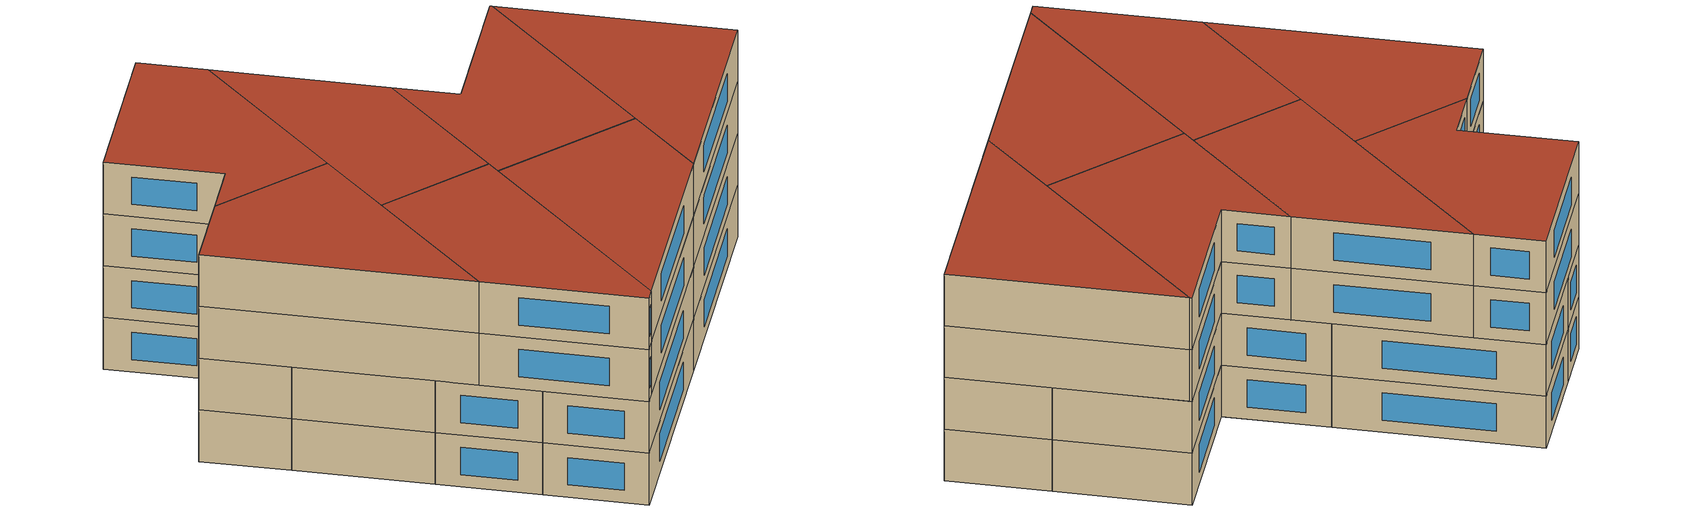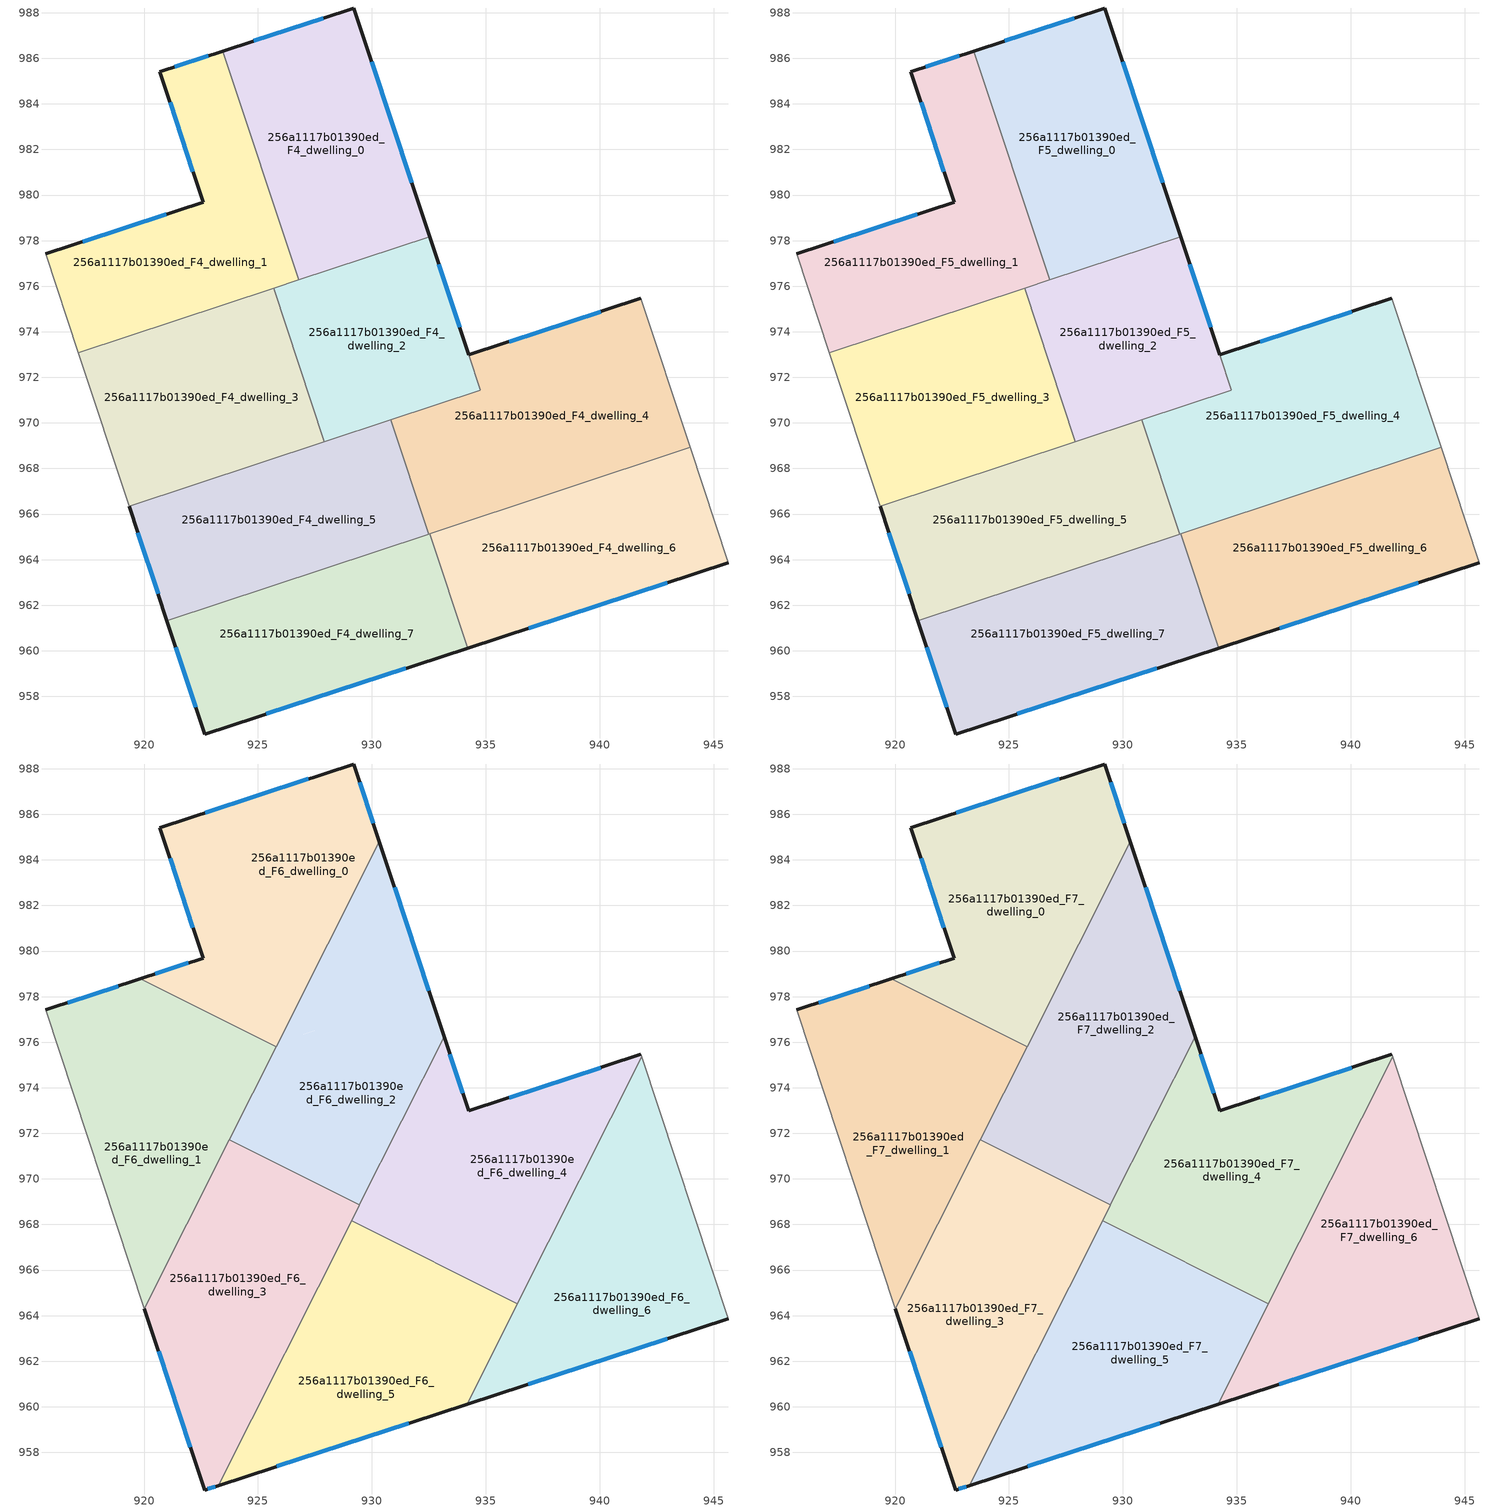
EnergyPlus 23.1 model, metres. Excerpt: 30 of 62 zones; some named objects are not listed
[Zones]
256a1117b01390ed_F4_dwelling_0
 floor to 256a1117b01390ed_F3_dwelling_0 (EU_floor_Construction): 929.2,988.21 932.53,978.17 926.78,976.27 923.46,986.32 z12
 wall outside (EU_wall_Construction): 932.53,978.17 929.2,988.21 923.46,986.32 z12:15
 wall to 256a1117b01390ed_F4_dwelling_1 (EU_wall_Construction): 923.46,986.32 926.78,976.27 z12:15
 wall to 256a1117b01390ed_F4_dwelling_2 (EU_wall_Construction): 926.78,976.27 932.53,978.17 z12:15
 window (EU_Window_Construction): 927.85,987.76 924.81,986.76 / 931.75,980.53 929.98,985.85 z12.7:14.3
256a1117b01390ed_F4_dwelling_1
 floor to 256a1117b01390ed_F3_dwelling_1 (EU_floor_Construction): 923.46,986.32 926.78,976.27 917.11,973.08 915.67,977.42 922.59,979.69 920.7,985.41 z12
 wall outside (EU_wall_Construction): 923.46,986.32 920.7,985.41 922.59,979.69 915.67,977.42 z12:15
 wall adiabatic (EU_wall_Construction): 915.67,977.42 917.11,973.08 z12:15
 wall to 256a1117b01390ed_F4_dwelling_3 (EU_wall_Construction): 917.11,973.08 925.68,975.91 z12:15
 wall to 256a1117b01390ed_F4_dwelling_2 (EU_wall_Construction): 925.68,975.91 926.78,976.27 z12:15
 window (EU_Window_Construction): 920.97,979.16 917.3,977.95 / 921.14,984.07 922.15,981.03 / 922.81,986.1 921.35,985.62 z12.7:14.3
256a1117b01390ed_F4_dwelling_2
 floor to 256a1117b01390ed_F3_dwelling_2 (EU_floor_Construction): 932.53,978.17 934.75,971.44 927.91,969.18 925.68,975.91 z12
 wall outside (EU_wall_Construction): 934.25,972.98 932.53,978.17 z12:15
 wall to 256a1117b01390ed_F4_dwelling_3 (EU_wall_Construction): 925.68,975.91 927.91,969.18 z12:15
 wall to 256a1117b01390ed_F4_dwelling_4 (EU_wall_Construction): 930.83,970.15 934.75,971.44 / 934.76,971.45 934.25,972.98 z12:15
 wall to 256a1117b01390ed_F4_dwelling_5 (EU_wall_Construction): 927.91,969.18 930.83,970.15 z12:15
 window (EU_Window_Construction): 933.84,974.2 932.93,976.95 z12.7:14.3
256a1117b01390ed_F4_dwelling_3
 floor to 256a1117b01390ed_F3_dwelling_3 (EU_floor_Construction): 925.68,975.91 927.91,969.18 919.34,966.35 917.11,973.08 z12
 wall adiabatic (EU_wall_Construction): 917.11,973.08 919.34,966.35 z12:15
 wall to 256a1117b01390ed_F4_dwelling_5 (EU_wall_Construction): 919.34,966.35 927.91,969.18 z12:15
256a1117b01390ed_F4_dwelling_4
 floor to 256a1117b01390ed_F3_dwelling_4 (EU_floor_Construction): 941.81,975.47 943.97,968.92 932.49,965.12 930.83,970.15 934.76,971.45 934.25,972.98 z12
 wall outside (EU_wall_Construction): 941.81,975.47 934.25,972.98 z12:15
 wall to 256a1117b01390ed_F4_dwelling_5 (EU_wall_Construction): 930.83,970.15 932.49,965.12 z12:15
 wall adiabatic (EU_wall_Construction): 943.97,968.92 941.81,975.47 z12:15
 wall to 256a1117b01390ed_F4_dwelling_6 (EU_wall_Construction): 932.54,965.14 943.97,968.92 z12:15
 wall to 256a1117b01390ed_F4_dwelling_7 (EU_wall_Construction): 932.49,965.12 932.54,965.14 z12:15
 window (EU_Window_Construction): 940.03,974.89 936.02,973.57 z12.7:14.3
256a1117b01390ed_F4_dwelling_5
 floor to 256a1117b01390ed_F3_dwelling_5 (EU_floor_Construction): 930.83,970.15 932.49,965.12 921.01,961.33 919.34,966.35 z12
 wall outside (EU_wall_Construction): 919.34,966.35 921.01,961.33 z12:15
 wall to 256a1117b01390ed_F4_dwelling_7 (EU_wall_Construction): 921.01,961.33 932.49,965.12 z12:15
 window (EU_Window_Construction): 919.73,965.17 920.62,962.51 z12.7:14.3
256a1117b01390ed_F4_dwelling_6
 floor to 256a1117b01390ed_F3_dwelling_6 (EU_floor_Construction): 943.97,968.92 945.65,963.86 934.2,960.12 932.54,965.14 z12
 wall outside (EU_wall_Construction): 934.2,960.12 945.65,963.86 z12:15
 wall to 256a1117b01390ed_F4_dwelling_7 (EU_wall_Construction): 932.54,965.14 934.2,960.12 z12:15
 wall adiabatic (EU_wall_Construction): 945.65,963.86 943.97,968.92 z12:15
 window (EU_Window_Construction): 936.89,961 942.96,962.98 z12.7:14.3
256a1117b01390ed_F4_dwelling_7
 floor to 256a1117b01390ed_F3_dwelling_7 (EU_floor_Construction): 932.54,965.14 934.2,960.12 922.66,956.35 921.01,961.33 z12
 wall outside (EU_wall_Construction): 921.01,961.33 922.66,956.35 934.2,960.12 z12:15
 window (EU_Window_Construction): 925.37,957.23 931.49,959.23 / 921.39,960.16 922.27,957.52 z12.7:14.3
256a1117b01390ed_F5_dwelling_0
 floor to 256a1117b01390ed_F4_dwelling_0 (EU_floor_Construction): 929.2,988.21 932.53,978.17 926.78,976.27 923.46,986.32 z15
 wall outside (EU_wall_Construction): 932.53,978.17 929.2,988.21 923.46,986.32 z15:18
 wall to 256a1117b01390ed_F5_dwelling_1 (EU_wall_Construction): 923.46,986.32 926.78,976.27 z15:18
 wall to 256a1117b01390ed_F5_dwelling_2 (EU_wall_Construction): 926.78,976.27 932.53,978.17 z15:18
 window (EU_Window_Construction): 927.85,987.76 924.81,986.76 / 931.75,980.53 929.98,985.85 z15.7:17.3
256a1117b01390ed_F5_dwelling_1
 floor to 256a1117b01390ed_F4_dwelling_1 (EU_floor_Construction): 923.46,986.32 926.78,976.27 917.11,973.08 915.67,977.42 922.59,979.69 920.7,985.41 z15
 wall outside (EU_wall_Construction): 923.46,986.32 920.7,985.41 922.59,979.69 915.67,977.42 z15:18
 wall adiabatic (EU_wall_Construction): 915.67,977.42 917.11,973.08 z15:18
 wall to 256a1117b01390ed_F5_dwelling_3 (EU_wall_Construction): 917.11,973.08 925.68,975.91 z15:18
 wall to 256a1117b01390ed_F5_dwelling_2 (EU_wall_Construction): 925.68,975.91 926.78,976.27 z15:18
 window (EU_Window_Construction): 920.97,979.16 917.3,977.95 / 921.14,984.07 922.15,981.03 / 922.81,986.1 921.35,985.62 z15.7:17.3
256a1117b01390ed_F5_dwelling_2
 floor to 256a1117b01390ed_F4_dwelling_2 (EU_floor_Construction): 932.53,978.17 934.75,971.44 927.91,969.18 925.68,975.91 z15
 wall outside (EU_wall_Construction): 934.25,972.98 932.53,978.17 z15:18
 wall to 256a1117b01390ed_F5_dwelling_3 (EU_wall_Construction): 925.68,975.91 927.91,969.18 z15:18
 wall to 256a1117b01390ed_F5_dwelling_4 (EU_wall_Construction): 930.83,970.15 934.75,971.44 / 934.76,971.45 934.25,972.98 z15:18
 wall to 256a1117b01390ed_F5_dwelling_5 (EU_wall_Construction): 927.91,969.18 930.83,970.15 z15:18
 window (EU_Window_Construction): 933.84,974.2 932.93,976.95 z15.7:17.3
256a1117b01390ed_F5_dwelling_3
 floor to 256a1117b01390ed_F4_dwelling_3 (EU_floor_Construction): 925.68,975.91 927.91,969.18 919.34,966.35 917.11,973.08 z15
 wall adiabatic (EU_wall_Construction): 917.11,973.08 919.34,966.35 z15:18
 wall to 256a1117b01390ed_F5_dwelling_5 (EU_wall_Construction): 919.34,966.35 927.91,969.18 z15:18
256a1117b01390ed_F5_dwelling_4
 floor to 256a1117b01390ed_F4_dwelling_4 (EU_floor_Construction): 941.81,975.47 943.97,968.92 932.49,965.12 930.83,970.15 934.76,971.45 934.25,972.98 z15
 wall outside (EU_wall_Construction): 941.81,975.47 934.25,972.98 z15:18
 wall to 256a1117b01390ed_F5_dwelling_5 (EU_wall_Construction): 930.83,970.15 932.49,965.12 z15:18
 wall adiabatic (EU_wall_Construction): 943.97,968.92 941.81,975.47 z15:18
 wall to 256a1117b01390ed_F5_dwelling_6 (EU_wall_Construction): 932.54,965.14 943.97,968.92 z15:18
 wall to 256a1117b01390ed_F5_dwelling_7 (EU_wall_Construction): 932.49,965.12 932.54,965.14 z15:18
 window (EU_Window_Construction): 940.03,974.89 936.02,973.57 z15.7:17.3
256a1117b01390ed_F5_dwelling_5
 floor to 256a1117b01390ed_F4_dwelling_5 (EU_floor_Construction): 930.83,970.15 932.49,965.12 921.01,961.33 919.34,966.35 z15
 wall outside (EU_wall_Construction): 919.34,966.35 921.01,961.33 z15:18
 wall to 256a1117b01390ed_F5_dwelling_7 (EU_wall_Construction): 921.01,961.33 932.49,965.12 z15:18
 window (EU_Window_Construction): 919.73,965.17 920.62,962.51 z15.7:17.3
256a1117b01390ed_F5_dwelling_6
 floor to 256a1117b01390ed_F4_dwelling_6 (EU_floor_Construction): 943.97,968.92 945.65,963.86 934.2,960.12 932.54,965.14 z15
 wall outside (EU_wall_Construction): 934.2,960.12 945.65,963.86 z15:18
 wall to 256a1117b01390ed_F5_dwelling_7 (EU_wall_Construction): 932.54,965.14 934.2,960.12 z15:18
 wall adiabatic (EU_wall_Construction): 945.65,963.86 943.97,968.92 z15:18
 window (EU_Window_Construction): 936.89,961 942.96,962.98 z15.7:17.3
 ceiling adiabatic (EU_roof_Construction): 934.19,960.14 937.54,966.79 932.54,965.14 z18
256a1117b01390ed_F5_dwelling_7
 floor to 256a1117b01390ed_F4_dwelling_7 (EU_floor_Construction): 932.54,965.14 934.2,960.12 922.66,956.35 921.01,961.33 z15
 wall outside (EU_wall_Construction): 921.01,961.33 922.66,956.35 934.2,960.12 z15:18
 window (EU_Window_Construction): 925.37,957.23 931.49,959.23 / 921.39,960.16 922.27,957.52 z15.7:17.3
256a1117b01390ed_F6_dwelling_0
 floor to 256a1117b01390ed_F5_dwelling_0 (EU_floor_Construction): 929.2,988.21 930.33,984.8 926.49,977.16 923.46,986.32 z18
 floor to 256a1117b01390ed_F5_dwelling_1 (EU_floor_Construction): 923.46,986.32 926.49,977.16 925.89,975.98 925.61,975.88 919.84,978.79 922.59,979.69 920.7,985.41 z18
 floor to 256a1117b01390ed_F5_dwelling_2 (EU_floor_Construction): 925.89,975.98 925.79,975.79 925.71,975.83 925.68,975.91 z18
 wall outside (EU_wall_Construction): 930.33,984.8 929.2,988.21 920.7,985.41 922.59,979.69 919.84,978.79 z18:21
 wall to 256a1117b01390ed_F6_dwelling_1 (EU_wall_Construction): 919.84,978.79 925.79,975.79 z18:21
 wall to 256a1117b01390ed_F6_dwelling_2 (EU_wall_Construction): 925.8,975.79 930.33,984.8 z18:21
 window (EU_Window_Construction): 921.94,979.48 920.49,979 / 921.14,984.07 922.15,981.03 / 927.2,987.55 922.69,986.07 / 930.06,985.6 929.47,987.41 z18.7:20.3
256a1117b01390ed_F6_dwelling_1
 floor to 256a1117b01390ed_F5_dwelling_1 (EU_floor_Construction): 925.61,975.88 917.11,973.08 915.67,977.42 919.84,978.79 z18
 floor to 256a1117b01390ed_F5_dwelling_3 (EU_floor_Construction): 925.71,975.83 925.75,975.7 921.38,967.02 919.34,966.35 917.11,973.08 925.61,975.88 z18
 floor to 256a1117b01390ed_F5_dwelling_5 (EU_floor_Construction): 921.38,967.02 920.02,964.31 919.34,966.35 z18
 wall outside (EU_wall_Construction): 919.84,978.79 915.67,977.42 z18:21
 wall adiabatic (EU_wall_Construction): 915.67,977.42 920.02,964.31 z18:21
 wall to 256a1117b01390ed_F6_dwelling_3 (EU_wall_Construction): 920.02,964.31 923.75,971.72 z18:21
 wall to 256a1117b01390ed_F6_dwelling_2 (EU_wall_Construction): 923.75,971.72 925.8,975.79 z18:21
 window (EU_Window_Construction): 918.86,978.46 916.65,977.74 z18.7:20.3
256a1117b01390ed_F6_dwelling_2
 floor to 256a1117b01390ed_F5_dwelling_2 (EU_floor_Construction): 932.53,978.17 933.17,976.24 929.95,969.86 928.45,969.36 927.73,969.72 925.75,975.7 925.89,975.98 z18
 floor to 256a1117b01390ed_F5_dwelling_0 (EU_floor_Construction): 930.33,984.8 932.53,978.17 926.78,976.27 926.49,977.16 z18
 floor to 256a1117b01390ed_F5_dwelling_1 (EU_floor_Construction): 926.49,977.16 926.78,976.27 925.89,975.98 z18
 floor to 256a1117b01390ed_F5_dwelling_3 (EU_floor_Construction): 925.75,975.7 927.73,969.72 923.75,971.72 z18
 floor to 256a1117b01390ed_F5_dwelling_5 (EU_floor_Construction): 929.95,969.86 929.45,968.86 928.45,969.36 z18
 wall outside (EU_wall_Construction): 933.17,976.24 930.33,984.8 z18:21
 wall to 256a1117b01390ed_F6_dwelling_3 (EU_wall_Construction): 923.75,971.72 929.45,968.86 z18:21
 wall to 256a1117b01390ed_F6_dwelling_4 (EU_wall_Construction): 929.45,968.86 933.17,976.24 z18:21
 window (EU_Window_Construction): 932.5,978.25 931,982.79 z18.7:20.3
256a1117b01390ed_F6_dwelling_3
 floor to 256a1117b01390ed_F5_dwelling_3 (EU_floor_Construction): 927.73,969.72 927.91,969.18 921.38,967.02 923.75,971.72 z18
 floor to 256a1117b01390ed_F5_dwelling_2 (EU_floor_Construction): 928.45,969.36 927.91,969.18 927.73,969.72 z18
 floor to 256a1117b01390ed_F5_dwelling_5 (EU_floor_Construction): 929.45,968.86 926.59,963.17 921.01,961.33 920.02,964.31 921.38,967.02 928.45,969.36 z18
 floor to 256a1117b01390ed_F5_dwelling_7 (EU_floor_Construction): 926.59,963.17 923.26,956.54 922.66,956.35 921.01,961.33 z18
 wall outside (EU_wall_Construction): 920.02,964.31 922.66,956.35 923.26,956.54 z18:21
 wall to 256a1117b01390ed_F6_dwelling_5 (EU_wall_Construction): 923.26,956.54 929.11,968.17 z18:21
 wall to 256a1117b01390ed_F6_dwelling_4 (EU_wall_Construction): 929.11,968.17 929.45,968.85 z18:21
 window (EU_Window_Construction): 922.8,956.39 923.12,956.5 / 920.64,962.44 922.04,958.22 z18.7:20.3
256a1117b01390ed_F6_dwelling_4
 floor to 256a1117b01390ed_F5_dwelling_4 (EU_floor_Construction): 941.81,975.47 941.85,975.36 937.54,966.79 934.1,965.66 931.96,966.74 930.83,970.15 934.76,971.45 934.25,972.98 z18
 floor to 256a1117b01390ed_F5_dwelling_2 (EU_floor_Construction): 933.17,976.24 934.75,971.44 929.95,969.86 z18
 floor adiabatic (EU_floor_Construction): 937.54,966.79 936.39,964.51 934.1,965.66 z18
 floor to 256a1117b01390ed_F5_dwelling_5 (EU_floor_Construction): 930.83,970.15 931.96,966.74 929.11,968.17 929.95,969.86 z18
 wall outside (EU_wall_Construction): 941.81,975.47 934.25,972.98 933.17,976.24 z18:21
 wall to 256a1117b01390ed_F6_dwelling_5 (EU_wall_Construction): 929.11,968.17 936.39,964.51 z18:21
 wall adiabatic (EU_wall_Construction): 941.85,975.36 941.81,975.47 z18:21
 wall to 256a1117b01390ed_F6_dwelling_6 (EU_wall_Construction): 936.39,964.51 941.85,975.36 z18:21
 window (EU_Window_Construction): 933.99,973.75 933.42,975.48 / 940.03,974.89 936.02,973.57 z18.7:20.3
256a1117b01390ed_F6_dwelling_5
 floor to 256a1117b01390ed_F5_dwelling_5 (EU_floor_Construction): 931.96,966.74 932.49,965.12 926.59,963.17 929.11,968.17 z18
 floor to 256a1117b01390ed_F5_dwelling_7 (EU_floor_Construction): 932.54,965.14 934.19,960.14 934.17,960.11 923.26,956.54 926.59,963.17 z18
 floor to 256a1117b01390ed_F5_dwelling_4 (EU_floor_Construction): 934.1,965.66 932.49,965.12 931.96,966.74 z18
 floor adiabatic (EU_floor_Construction): 936.39,964.51 934.19,960.14 932.54,965.14 934.1,965.66 z18
 wall outside (EU_wall_Construction): 923.26,956.54 934.17,960.11 z18:21
 wall to 256a1117b01390ed_F6_dwelling_6 (EU_wall_Construction): 934.17,960.11 936.39,964.51 z18:21
 window (EU_Window_Construction): 925.82,957.38 931.61,959.27 z18.7:20.3
256a1117b01390ed_F6_dwelling_6
 floor to 256a1117b01390ed_F5_dwelling_6 (EU_floor_Construction): 943.97,968.92 945.65,963.86 934.2,960.12 934.19,960.14 937.54,966.79 z18
 floor to 256a1117b01390ed_F5_dwelling_4 (EU_floor_Construction): 941.85,975.36 943.97,968.92 937.54,966.79 z18
 wall outside (EU_wall_Construction): 934.17,960.11 945.65,963.86 z18:21
 wall adiabatic (EU_wall_Construction): 945.65,963.86 941.85,975.36 z18:21
 window (EU_Window_Construction): 936.87,960.99 942.95,962.98 z18.7:20.3
256a1117b01390ed_F7_dwelling_0
 floor to 256a1117b01390ed_F6_dwelling_0 (EU_floor_Construction): 929.2,988.21 930.33,984.8 925.79,975.79 919.84,978.79 922.59,979.69 920.7,985.41 z21
 wall outside (EU_wall_Construction): 930.33,984.8 929.2,988.21 920.7,985.41 922.59,979.69 919.84,978.79 z21:24
 wall to 256a1117b01390ed_F7_dwelling_1 (EU_wall_Construction): 919.84,978.79 925.79,975.79 z21:24
 wall to 256a1117b01390ed_F7_dwelling_2 (EU_wall_Construction): 925.8,975.79 930.33,984.8 z21:24
 window (EU_Window_Construction): 921.94,979.48 920.49,979 / 921.14,984.07 922.15,981.03 / 927.2,987.55 922.69,986.07 / 930.06,985.6 929.47,987.41 z21.7:23.3
 roof outside (EU_roof_Construction): 925.79,975.79 930.33,984.8 929.2,988.21 920.7,985.41 922.59,979.69 919.84,978.79 z24
256a1117b01390ed_F7_dwelling_1
 floor to 256a1117b01390ed_F6_dwelling_1 (EU_floor_Construction): 925.79,975.79 920.02,964.31 915.67,977.42 919.84,978.79 z21
 wall outside (EU_wall_Construction): 919.84,978.79 915.67,977.42 z21:24
 wall adiabatic (EU_wall_Construction): 915.67,977.42 920.02,964.31 z21:24
 wall to 256a1117b01390ed_F7_dwelling_3 (EU_wall_Construction): 920.02,964.31 923.75,971.72 z21:24
 wall to 256a1117b01390ed_F7_dwelling_2 (EU_wall_Construction): 923.75,971.72 925.8,975.79 z21:24
 window (EU_Window_Construction): 918.86,978.46 916.65,977.74 z21.7:23.3
 roof outside (EU_roof_Construction): 920.02,964.31 925.79,975.79 919.84,978.79 915.67,977.42 z24
256a1117b01390ed_F7_dwelling_2
 floor to 256a1117b01390ed_F6_dwelling_2 (EU_floor_Construction): 930.33,984.8 933.17,976.24 929.45,968.86 923.75,971.72 z21
 wall outside (EU_wall_Construction): 933.17,976.24 930.33,984.8 z21:24
 wall to 256a1117b01390ed_F7_dwelling_3 (EU_wall_Construction): 923.75,971.72 929.45,968.86 z21:24
 wall to 256a1117b01390ed_F7_dwelling_4 (EU_wall_Construction): 929.45,968.86 933.17,976.24 z21:24
 window (EU_Window_Construction): 932.5,978.25 931,982.79 z21.7:23.3
 roof outside (EU_roof_Construction): 929.45,968.86 933.17,976.24 930.33,984.8 923.75,971.72 z24
256a1117b01390ed_F7_dwelling_3
 floor to 256a1117b01390ed_F6_dwelling_3 (EU_floor_Construction): 929.45,968.86 923.26,956.54 922.66,956.35 920.02,964.31 923.75,971.72 z21
 wall outside (EU_wall_Construction): 920.02,964.31 922.66,956.35 923.26,956.54 z21:24
 wall to 256a1117b01390ed_F7_dwelling_5 (EU_wall_Construction): 923.26,956.54 929.11,968.17 z21:24
 wall to 256a1117b01390ed_F7_dwelling_4 (EU_wall_Construction): 929.11,968.17 929.45,968.85 z21:24
 window (EU_Window_Construction): 922.8,956.39 923.12,956.5 / 920.64,962.44 922.04,958.22 z21.7:23.3
 roof outside (EU_roof_Construction): 923.26,956.54 929.45,968.86 923.75,971.72 920.02,964.31 922.66,956.35 z24
256a1117b01390ed_F7_dwelling_4
 floor to 256a1117b01390ed_F6_dwelling_4 (EU_floor_Construction): 941.81,975.47 941.85,975.36 936.39,964.51 929.11,968.17 933.17,976.24 934.25,972.98 z21
 wall outside (EU_wall_Construction): 941.81,975.47 934.25,972.98 933.17,976.24 z21:24
 wall to 256a1117b01390ed_F7_dwelling_5 (EU_wall_Construction): 929.11,968.17 936.39,964.51 z21:24
 wall adiabatic (EU_wall_Construction): 941.85,975.36 941.81,975.47 z21:24
 wall to 256a1117b01390ed_F7_dwelling_6 (EU_wall_Construction): 936.39,964.51 941.85,975.36 z21:24
 window (EU_Window_Construction): 933.99,973.75 933.42,975.48 / 940.03,974.89 936.02,973.57 z21.7:23.3
 roof outside (EU_roof_Construction): 936.39,964.51 941.85,975.36 941.81,975.47 934.25,972.98 933.17,976.24 929.11,968.17 z24
256a1117b01390ed_F7_dwelling_5
 floor to 256a1117b01390ed_F6_dwelling_5 (EU_floor_Construction): 936.39,964.51 934.17,960.11 923.26,956.54 929.11,968.17 z21
 wall outside (EU_wall_Construction): 923.26,956.54 934.17,960.11 z21:24
 wall to 256a1117b01390ed_F7_dwelling_6 (EU_wall_Construction): 934.17,960.11 936.39,964.51 z21:24
 window (EU_Window_Construction): 925.82,957.38 931.61,959.27 z21.7:23.3
 roof outside (EU_roof_Construction): 934.17,960.11 936.39,964.51 929.11,968.17 923.26,956.54 z24
256a1117b01390ed_F7_dwelling_6
 floor to 256a1117b01390ed_F6_dwelling_6 (EU_floor_Construction): 941.85,975.36 945.65,963.86 934.17,960.11 z21
 wall outside (EU_wall_Construction): 934.17,960.11 945.65,963.86 z21:24
 wall adiabatic (EU_wall_Construction): 945.65,963.86 941.85,975.36 z21:24
 window (EU_Window_Construction): 936.87,960.99 942.95,962.98 z21.7:23.3
 roof outside (EU_roof_Construction): 945.65,963.86 941.85,975.36 934.17,960.11 z24
[Building]
EU S2 Campaign: North Axis=0; Terrain=City; Solar Distribution=FullExterior
[Site:Location]
Budapest.Ferenc.Liszt.Intl.AP: Latitude=47.437; Longitude=19.256; Time Zone=1; Elevation=185
[SizingPeriod:WeatherFileDays]
AnnualSizingPeriod: Begin Month=1; Begin Day of Month=1; End Month=12; End Day of Month=31; Day of Week for Start Day=Monday; Use Weather File Daylight Saving Period=No; Use Weather File Rain and Snow Indicators=No
[MATERIAL]
EU_InternalMass_Material: Roughness=MediumRough; Thickness=0.1; Conductivity=1; Density=1800; Specific Heat=900; Thermal Absorptance=0.9; Solar Absorptance=0.7; Visible Absorptance=0.7
[MATERIAL:NOMASS] Roughness=MediumRough; Thermal Absorptance=0.9; Solar Absorptance=0.7; Visible Absorptance=0.7
Name | Thermal Resistance
EU_wall_NoMass | 0.832559
EU_roof_NoMass | 1.39638
EU_floor_NoMass | 0.872794
[WINDOWMATERIAL:SIMPLEGLAZINGSYSTEM]
EU_Window_SimpleGlazing: UFactor=2.79869; Solar Heat Gain Coefficient=0.75; Visible Transmittance=0.75
[CONSTRUCTION]
EU_wall_Construction: EU_wall_NoMass
EU_roof_Construction: EU_roof_NoMass
EU_floor_Construction: EU_floor_NoMass
EU_Window_Construction: EU_Window_SimpleGlazing
EU_InternalMass_Construction: EU_InternalMass_Material
[ZONE] Type=1; Multiplier=1; Ceiling Height=autocalculate; Floor Area=autocalculate; Part of Total Floor Area=Yes
Name | Volume
256a1117b01390ed_F4_dwelling_0; 256a1117b01390ed_F5_dwelling_0 | 191.932
256a1117b01390ed_F6_dwelling_0; 256a1117b01390ed_F7_dwelling_0 | 219.364
256a1117b01390ed_F4_dwelling_1; 256a1117b01390ed_F5_dwelling_1 | 191.934
256a1117b01390ed_F6_dwelling_1; 256a1117b01390ed_F7_dwelling_1 | 219.345
256a1117b01390ed_F4_dwelling_2; 256a1117b01390ed_F5_dwelling_2 | 153.3
256a1117b01390ed_F6_dwelling_2; 256a1117b01390ed_F7_dwelling_2 | 219.346
256a1117b01390ed_F4_dwelling_3; 256a1117b01390ed_F5_dwelling_3 | 191.936
256a1117b01390ed_F6_dwelling_3; 256a1117b01390ed_F7_dwelling_3; 256a1117b01390ed_F6_dwelling_4; 256a1117b01390ed_F7_dwelling_4 | 219.344
256a1117b01390ed_F4_dwelling_4; 256a1117b01390ed_F5_dwelling_4 | 230.538
256a1117b01390ed_F4_dwelling_5; 256a1117b01390ed_F5_dwelling_5 | 191.93
256a1117b01390ed_F6_dwelling_5; 256a1117b01390ed_F7_dwelling_5 | 219.354
256a1117b01390ed_F4_dwelling_6; 256a1117b01390ed_F5_dwelling_6 | 191.943
256a1117b01390ed_F6_dwelling_6; 256a1117b01390ed_F7_dwelling_6 | 219.359
256a1117b01390ed_F4_dwelling_7; 256a1117b01390ed_F5_dwelling_7 | 191.945
[INTERNALMASS] Construction=EU_InternalMass_Construction
Name | Zone or ZoneList | Surface Area
256a1117b01390ed_F4_dwelling_0_EU_InternalMass | 256a1117b01390ed_F4_dwelling_0 | 63.9765
256a1117b01390ed_F4_dwelling_1_EU_InternalMass | 256a1117b01390ed_F4_dwelling_1 | 63.9787
256a1117b01390ed_F4_dwelling_2_EU_InternalMass | 256a1117b01390ed_F4_dwelling_2 | 51.1179
256a1117b01390ed_F4_dwelling_3_EU_InternalMass | 256a1117b01390ed_F4_dwelling_3 | 63.9781
256a1117b01390ed_F4_dwelling_4_EU_InternalMass | 256a1117b01390ed_F4_dwelling_4 | 76.8425
256a1117b01390ed_F4_dwelling_5_EU_InternalMass | 256a1117b01390ed_F4_dwelling_5 | 63.9768
256a1117b01390ed_F4_dwelling_6_EU_InternalMass | 256a1117b01390ed_F4_dwelling_6 | 63.983
256a1117b01390ed_F4_dwelling_7_EU_InternalMass | 256a1117b01390ed_F4_dwelling_7 | 63.9811
256a1117b01390ed_F5_dwelling_0_EU_InternalMass | 256a1117b01390ed_F5_dwelling_0 | 63.9765
256a1117b01390ed_F5_dwelling_1_EU_InternalMass | 256a1117b01390ed_F5_dwelling_1 | 63.9787
256a1117b01390ed_F5_dwelling_2_EU_InternalMass | 256a1117b01390ed_F5_dwelling_2 | 51.1179
256a1117b01390ed_F5_dwelling_3_EU_InternalMass | 256a1117b01390ed_F5_dwelling_3 | 63.9781
256a1117b01390ed_F5_dwelling_4_EU_InternalMass | 256a1117b01390ed_F5_dwelling_4 | 76.8425
256a1117b01390ed_F5_dwelling_5_EU_InternalMass | 256a1117b01390ed_F5_dwelling_5 | 63.9768
256a1117b01390ed_F5_dwelling_6_EU_InternalMass | 256a1117b01390ed_F5_dwelling_6 | 63.983
256a1117b01390ed_F5_dwelling_7_EU_InternalMass | 256a1117b01390ed_F5_dwelling_7 | 63.9811
256a1117b01390ed_F6_dwelling_0_EU_InternalMass | 256a1117b01390ed_F6_dwelling_0 | 73.1221
256a1117b01390ed_F6_dwelling_1_EU_InternalMass | 256a1117b01390ed_F6_dwelling_1 | 73.1146
256a1117b01390ed_F6_dwelling_2_EU_InternalMass | 256a1117b01390ed_F6_dwelling_2 | 73.1164
256a1117b01390ed_F6_dwelling_3_EU_InternalMass | 256a1117b01390ed_F6_dwelling_3 | 73.1132
256a1117b01390ed_F6_dwelling_4_EU_InternalMass | 256a1117b01390ed_F6_dwelling_4 | 73.1132
256a1117b01390ed_F6_dwelling_5_EU_InternalMass | 256a1117b01390ed_F6_dwelling_5 | 73.1181
256a1117b01390ed_F6_dwelling_6_EU_InternalMass | 256a1117b01390ed_F6_dwelling_6 | 73.1196
256a1117b01390ed_F7_dwelling_0_EU_InternalMass | 256a1117b01390ed_F7_dwelling_0 | 73.1221
256a1117b01390ed_F7_dwelling_1_EU_InternalMass | 256a1117b01390ed_F7_dwelling_1 | 73.1146
256a1117b01390ed_F7_dwelling_2_EU_InternalMass | 256a1117b01390ed_F7_dwelling_2 | 73.1164
256a1117b01390ed_F7_dwelling_3_EU_InternalMass | 256a1117b01390ed_F7_dwelling_3 | 73.1132
256a1117b01390ed_F7_dwelling_4_EU_InternalMass | 256a1117b01390ed_F7_dwelling_4 | 73.1132
256a1117b01390ed_F7_dwelling_5_EU_InternalMass | 256a1117b01390ed_F7_dwelling_5 | 73.1181
256a1117b01390ed_F7_dwelling_6_EU_InternalMass | 256a1117b01390ed_F7_dwelling_6 | 73.1196
[OTHEREQUIPMENT] Fuel Type=Electricity; Design Level Calculation Method=Watts/Area; Power per Zone Floor Area=1; Fraction Latent=0; Fraction Radiant=0; Fraction Lost=0; Carbon Dioxide Generation Rate=0; EndUse Subcategory=EU_Step8_InternalGains
Name | Zone or ZoneList or Space or SpaceList | Schedule
EU_Step8_InternalGain_256a1117b01390ed_F4_dwelling_0_f000 | 256a1117b01390ed_F4_dwelling_0 | EU_Step8_GainSchedule_256a1117b01390ed_F4_dwelling_0_f000
EU_Step8_InternalGain_256a1117b01390ed_F4_dwelling_1_f000 | 256a1117b01390ed_F4_dwelling_1 | EU_Step8_GainSchedule_256a1117b01390ed_F4_dwelling_1_f000
EU_Step8_InternalGain_256a1117b01390ed_F4_dwelling_2_f000 | 256a1117b01390ed_F4_dwelling_2 | EU_Step8_GainSchedule_256a1117b01390ed_F4_dwelling_2_f000
EU_Step8_InternalGain_256a1117b01390ed_F4_dwelling_3_f000 | 256a1117b01390ed_F4_dwelling_3 | EU_Step8_GainSchedule_256a1117b01390ed_F4_dwelling_3_f000
EU_Step8_InternalGain_256a1117b01390ed_F4_dwelling_4_f000 | 256a1117b01390ed_F4_dwelling_4 | EU_Step8_GainSchedule_256a1117b01390ed_F4_dwelling_4_f000
EU_Step8_InternalGain_256a1117b01390ed_F4_dwelling_5_f000 | 256a1117b01390ed_F4_dwelling_5 | EU_Step8_GainSchedule_256a1117b01390ed_F4_dwelling_5_f000
EU_Step8_InternalGain_256a1117b01390ed_F4_dwelling_6_f000 | 256a1117b01390ed_F4_dwelling_6 | EU_Step8_GainSchedule_256a1117b01390ed_F4_dwelling_6_f000
EU_Step8_InternalGain_256a1117b01390ed_F4_dwelling_7_f000 | 256a1117b01390ed_F4_dwelling_7 | EU_Step8_GainSchedule_256a1117b01390ed_F4_dwelling_7_f000
EU_Step8_InternalGain_256a1117b01390ed_F5_dwelling_0_f000 | 256a1117b01390ed_F5_dwelling_0 | EU_Step8_GainSchedule_256a1117b01390ed_F5_dwelling_0_f000
EU_Step8_InternalGain_256a1117b01390ed_F5_dwelling_1_f000 | 256a1117b01390ed_F5_dwelling_1 | EU_Step8_GainSchedule_256a1117b01390ed_F5_dwelling_1_f000
EU_Step8_InternalGain_256a1117b01390ed_F5_dwelling_2_f000 | 256a1117b01390ed_F5_dwelling_2 | EU_Step8_GainSchedule_256a1117b01390ed_F5_dwelling_2_f000
EU_Step8_InternalGain_256a1117b01390ed_F5_dwelling_3_f000 | 256a1117b01390ed_F5_dwelling_3 | EU_Step8_GainSchedule_256a1117b01390ed_F5_dwelling_3_f000
EU_Step8_InternalGain_256a1117b01390ed_F5_dwelling_4_f000 | 256a1117b01390ed_F5_dwelling_4 | EU_Step8_GainSchedule_256a1117b01390ed_F5_dwelling_4_f000
EU_Step8_InternalGain_256a1117b01390ed_F5_dwelling_5_f000 | 256a1117b01390ed_F5_dwelling_5 | EU_Step8_GainSchedule_256a1117b01390ed_F5_dwelling_5_f000
EU_Step8_InternalGain_256a1117b01390ed_F5_dwelling_6_f000 | 256a1117b01390ed_F5_dwelling_6 | EU_Step8_GainSchedule_256a1117b01390ed_F5_dwelling_6_f000
EU_Step8_InternalGain_256a1117b01390ed_F5_dwelling_7_f000 | 256a1117b01390ed_F5_dwelling_7 | EU_Step8_GainSchedule_256a1117b01390ed_F5_dwelling_7_f000
EU_Step8_InternalGain_256a1117b01390ed_F6_dwelling_0_f000 | 256a1117b01390ed_F6_dwelling_0 | EU_Step8_GainSchedule_256a1117b01390ed_F6_dwelling_0_f000
EU_Step8_InternalGain_256a1117b01390ed_F6_dwelling_1_f000 | 256a1117b01390ed_F6_dwelling_1 | EU_Step8_GainSchedule_256a1117b01390ed_F6_dwelling_1_f000
EU_Step8_InternalGain_256a1117b01390ed_F6_dwelling_2_f000 | 256a1117b01390ed_F6_dwelling_2 | EU_Step8_GainSchedule_256a1117b01390ed_F6_dwelling_2_f000
EU_Step8_InternalGain_256a1117b01390ed_F6_dwelling_3_f000 | 256a1117b01390ed_F6_dwelling_3 | EU_Step8_GainSchedule_256a1117b01390ed_F6_dwelling_3_f000
EU_Step8_InternalGain_256a1117b01390ed_F6_dwelling_4_f000 | 256a1117b01390ed_F6_dwelling_4 | EU_Step8_GainSchedule_256a1117b01390ed_F6_dwelling_4_f000
EU_Step8_InternalGain_256a1117b01390ed_F6_dwelling_5_f000 | 256a1117b01390ed_F6_dwelling_5 | EU_Step8_GainSchedule_256a1117b01390ed_F6_dwelling_5_f000
EU_Step8_InternalGain_256a1117b01390ed_F6_dwelling_6_f000 | 256a1117b01390ed_F6_dwelling_6 | EU_Step8_GainSchedule_256a1117b01390ed_F6_dwelling_6_f000
EU_Step8_InternalGain_256a1117b01390ed_F7_dwelling_0_f000 | 256a1117b01390ed_F7_dwelling_0 | EU_Step8_GainSchedule_256a1117b01390ed_F7_dwelling_0_f000
EU_Step8_InternalGain_256a1117b01390ed_F7_dwelling_1_f000 | 256a1117b01390ed_F7_dwelling_1 | EU_Step8_GainSchedule_256a1117b01390ed_F7_dwelling_1_f000
EU_Step8_InternalGain_256a1117b01390ed_F7_dwelling_2_f000 | 256a1117b01390ed_F7_dwelling_2 | EU_Step8_GainSchedule_256a1117b01390ed_F7_dwelling_2_f000
EU_Step8_InternalGain_256a1117b01390ed_F7_dwelling_3_f000 | 256a1117b01390ed_F7_dwelling_3 | EU_Step8_GainSchedule_256a1117b01390ed_F7_dwelling_3_f000
EU_Step8_InternalGain_256a1117b01390ed_F7_dwelling_4_f000 | 256a1117b01390ed_F7_dwelling_4 | EU_Step8_GainSchedule_256a1117b01390ed_F7_dwelling_4_f000
EU_Step8_InternalGain_256a1117b01390ed_F7_dwelling_5_f000 | 256a1117b01390ed_F7_dwelling_5 | EU_Step8_GainSchedule_256a1117b01390ed_F7_dwelling_5_f000
EU_Step8_InternalGain_256a1117b01390ed_F7_dwelling_6_f000 | 256a1117b01390ed_F7_dwelling_6 | EU_Step8_GainSchedule_256a1117b01390ed_F7_dwelling_6_f000
[ZONEVENTILATION:DESIGNFLOWRATE] Schedule=EU_AlwaysOn; Design Flow Rate Calculation Method=AirChanges/Hour; Air Changes per Hour=0.475469; Ventilation Type=Natural; Fan Pressure Rise=0; Fan Total Efficiency=1; Constant Term Coefficient=1; Temperature Term Coefficient=0; Velocity Term Coefficient=0; Velocity Squared Term Coefficient=0; Minimum Indoor Temperature=-100; Maximum Indoor Temperature=100; Delta Temperature=-100; Minimum Outdoor Temperature=-100; Maximum Outdoor Temperature=100; Maximum Wind Speed=40
Name | Zone or ZoneList or Space or SpaceList
EU_ConstantAir_256a1117b01390ed_F4_dwelling_0 | 256a1117b01390ed_F4_dwelling_0
EU_ConstantAir_256a1117b01390ed_F4_dwelling_1 | 256a1117b01390ed_F4_dwelling_1
EU_ConstantAir_256a1117b01390ed_F4_dwelling_2 | 256a1117b01390ed_F4_dwelling_2
EU_ConstantAir_256a1117b01390ed_F4_dwelling_3 | 256a1117b01390ed_F4_dwelling_3
EU_ConstantAir_256a1117b01390ed_F4_dwelling_4 | 256a1117b01390ed_F4_dwelling_4
EU_ConstantAir_256a1117b01390ed_F4_dwelling_5 | 256a1117b01390ed_F4_dwelling_5
EU_ConstantAir_256a1117b01390ed_F4_dwelling_6 | 256a1117b01390ed_F4_dwelling_6
EU_ConstantAir_256a1117b01390ed_F4_dwelling_7 | 256a1117b01390ed_F4_dwelling_7
EU_ConstantAir_256a1117b01390ed_F5_dwelling_0 | 256a1117b01390ed_F5_dwelling_0
EU_ConstantAir_256a1117b01390ed_F5_dwelling_1 | 256a1117b01390ed_F5_dwelling_1
EU_ConstantAir_256a1117b01390ed_F5_dwelling_2 | 256a1117b01390ed_F5_dwelling_2
EU_ConstantAir_256a1117b01390ed_F5_dwelling_3 | 256a1117b01390ed_F5_dwelling_3
EU_ConstantAir_256a1117b01390ed_F5_dwelling_4 | 256a1117b01390ed_F5_dwelling_4
EU_ConstantAir_256a1117b01390ed_F5_dwelling_5 | 256a1117b01390ed_F5_dwelling_5
EU_ConstantAir_256a1117b01390ed_F5_dwelling_6 | 256a1117b01390ed_F5_dwelling_6
EU_ConstantAir_256a1117b01390ed_F5_dwelling_7 | 256a1117b01390ed_F5_dwelling_7
EU_ConstantAir_256a1117b01390ed_F6_dwelling_0 | 256a1117b01390ed_F6_dwelling_0
EU_ConstantAir_256a1117b01390ed_F6_dwelling_1 | 256a1117b01390ed_F6_dwelling_1
EU_ConstantAir_256a1117b01390ed_F6_dwelling_2 | 256a1117b01390ed_F6_dwelling_2
EU_ConstantAir_256a1117b01390ed_F6_dwelling_3 | 256a1117b01390ed_F6_dwelling_3
EU_ConstantAir_256a1117b01390ed_F6_dwelling_4 | 256a1117b01390ed_F6_dwelling_4
EU_ConstantAir_256a1117b01390ed_F6_dwelling_5 | 256a1117b01390ed_F6_dwelling_5
EU_ConstantAir_256a1117b01390ed_F6_dwelling_6 | 256a1117b01390ed_F6_dwelling_6
EU_ConstantAir_256a1117b01390ed_F7_dwelling_0 | 256a1117b01390ed_F7_dwelling_0
EU_ConstantAir_256a1117b01390ed_F7_dwelling_1 | 256a1117b01390ed_F7_dwelling_1
EU_ConstantAir_256a1117b01390ed_F7_dwelling_2 | 256a1117b01390ed_F7_dwelling_2
EU_ConstantAir_256a1117b01390ed_F7_dwelling_3 | 256a1117b01390ed_F7_dwelling_3
EU_ConstantAir_256a1117b01390ed_F7_dwelling_4 | 256a1117b01390ed_F7_dwelling_4
EU_ConstantAir_256a1117b01390ed_F7_dwelling_5 | 256a1117b01390ed_F7_dwelling_5
EU_ConstantAir_256a1117b01390ed_F7_dwelling_6 | 256a1117b01390ed_F7_dwelling_6
[HVACTEMPLATE:ZONE:IDEALLOADSAIRSYSTEM] System Availability Schedule=EU_AlwaysOn; Maximum Heating Supply Air Temperature=50; Minimum Cooling Supply Air Temperature=13; Maximum Heating Supply Air Humidity Ratio=0.0156; Minimum Cooling Supply Air Humidity Ratio=0.0077; Heating Limit=NoLimit; Cooling Limit=NoLimit; Heating Availability Schedule=EU_AlwaysOn; Cooling Availability Schedule=EU_CoolingOff; Dehumidification Control Type=ConstantSensibleHeatRatio; Cooling Sensible Heat Ratio=0.7; Dehumidification Setpoint=60; Humidification Control Type=None; Humidification Setpoint=30; Outdoor Air Method=None; Outdoor Air Flow Rate per Person=0.00944; Outdoor Air Flow Rate per Zone Floor Area=0; Outdoor Air Flow Rate per Zone=0; Demand Controlled Ventilation Type=None; Outdoor Air Economizer Type=NoEconomizer; Heat Recovery Type=None; Sensible Heat Recovery Effectiveness=0.7; Latent Heat Recovery Effectiveness=0.65
Name | Template Thermostat
256a1117b01390ed_F4_dwelling_0 | EU_HeatOnly_256a1117b01390ed_F4_dwelling_0
256a1117b01390ed_F4_dwelling_1 | EU_HeatOnly_256a1117b01390ed_F4_dwelling_1
256a1117b01390ed_F4_dwelling_2 | EU_HeatOnly_256a1117b01390ed_F4_dwelling_2
256a1117b01390ed_F4_dwelling_3 | EU_HeatOnly_256a1117b01390ed_F4_dwelling_3
256a1117b01390ed_F4_dwelling_4 | EU_HeatOnly_256a1117b01390ed_F4_dwelling_4
256a1117b01390ed_F4_dwelling_5 | EU_HeatOnly_256a1117b01390ed_F4_dwelling_5
256a1117b01390ed_F4_dwelling_6 | EU_HeatOnly_256a1117b01390ed_F4_dwelling_6
256a1117b01390ed_F4_dwelling_7 | EU_HeatOnly_256a1117b01390ed_F4_dwelling_7
256a1117b01390ed_F5_dwelling_0 | EU_HeatOnly_256a1117b01390ed_F5_dwelling_0
256a1117b01390ed_F5_dwelling_1 | EU_HeatOnly_256a1117b01390ed_F5_dwelling_1
256a1117b01390ed_F5_dwelling_2 | EU_HeatOnly_256a1117b01390ed_F5_dwelling_2
256a1117b01390ed_F5_dwelling_3 | EU_HeatOnly_256a1117b01390ed_F5_dwelling_3
256a1117b01390ed_F5_dwelling_4 | EU_HeatOnly_256a1117b01390ed_F5_dwelling_4
256a1117b01390ed_F5_dwelling_5 | EU_HeatOnly_256a1117b01390ed_F5_dwelling_5
256a1117b01390ed_F5_dwelling_6 | EU_HeatOnly_256a1117b01390ed_F5_dwelling_6
256a1117b01390ed_F5_dwelling_7 | EU_HeatOnly_256a1117b01390ed_F5_dwelling_7
256a1117b01390ed_F6_dwelling_0 | EU_HeatOnly_256a1117b01390ed_F6_dwelling_0
256a1117b01390ed_F6_dwelling_1 | EU_HeatOnly_256a1117b01390ed_F6_dwelling_1
256a1117b01390ed_F6_dwelling_2 | EU_HeatOnly_256a1117b01390ed_F6_dwelling_2
256a1117b01390ed_F6_dwelling_3 | EU_HeatOnly_256a1117b01390ed_F6_dwelling_3
256a1117b01390ed_F6_dwelling_4 | EU_HeatOnly_256a1117b01390ed_F6_dwelling_4
256a1117b01390ed_F6_dwelling_5 | EU_HeatOnly_256a1117b01390ed_F6_dwelling_5
256a1117b01390ed_F6_dwelling_6 | EU_HeatOnly_256a1117b01390ed_F6_dwelling_6
256a1117b01390ed_F7_dwelling_0 | EU_HeatOnly_256a1117b01390ed_F7_dwelling_0
256a1117b01390ed_F7_dwelling_1 | EU_HeatOnly_256a1117b01390ed_F7_dwelling_1
256a1117b01390ed_F7_dwelling_2 | EU_HeatOnly_256a1117b01390ed_F7_dwelling_2
256a1117b01390ed_F7_dwelling_3 | EU_HeatOnly_256a1117b01390ed_F7_dwelling_3
256a1117b01390ed_F7_dwelling_4 | EU_HeatOnly_256a1117b01390ed_F7_dwelling_4
256a1117b01390ed_F7_dwelling_5 | EU_HeatOnly_256a1117b01390ed_F7_dwelling_5
256a1117b01390ed_F7_dwelling_6 | EU_HeatOnly_256a1117b01390ed_F7_dwelling_6
[SIZING:ZONE] Zone Cooling Design Supply Air Temperature Input Method=SupplyAirTemperature; Zone Cooling Design Supply Air Temperature=13; Zone Heating Design Supply Air Temperature Input Method=SupplyAirTemperature; Zone Heating Design Supply Air Temperature=50; Zone Cooling Design Supply Air Humidity Ratio=0.008; Zone Heating Design Supply Air Humidity Ratio=0.008; Cooling Design Air Flow Method=DesignDay; Cooling Design Air Flow Rate=0; Cooling Minimum Air Flow per Zone Floor Area=0.000762; Cooling Minimum Air Flow=0; Cooling Minimum Air Flow Fraction=0.2; Heating Design Air Flow Method=DesignDay; Heating Design Air Flow Rate=0; Heating Maximum Air Flow per Zone Floor Area=0.002032; Heating Maximum Air Flow=0.141576; Heating Maximum Air Flow Fraction=0.3; Account for Dedicated Outdoor Air System=No; Dedicated Outdoor Air System Control Strategy=NeutralSupplyAir; Dedicated Outdoor Air Low Setpoint Temperature for Design=autosize; Dedicated Outdoor Air High Setpoint Temperature for Design=autosize; Zone Load Sizing Method=Sensible Load Only No Latent Load; Zone Latent Cooling Design Supply Air Humidity Ratio Input Method=HumidityRatioDifference; Zone Cooling Design Supply Air Humidity Ratio Difference=0.005; Zone Latent Heating Design Supply Air Humidity Ratio Input Method=HumidityRatioDifference; Zone Humidification Design Supply Air Humidity Ratio Difference=0.005
256a1117b01390ed_F4_dwelling_0; 256a1117b01390ed_F4_dwelling_1; 256a1117b01390ed_F4_dwelling_2; 256a1117b01390ed_F4_dwelling_3; 256a1117b01390ed_F4_dwelling_4; 256a1117b01390ed_F4_dwelling_5; 256a1117b01390ed_F4_dwelling_6; 256a1117b01390ed_F4_dwelling_7; 256a1117b01390ed_F5_dwelling_0; 256a1117b01390ed_F5_dwelling_1; 256a1117b01390ed_F5_dwelling_2; 256a1117b01390ed_F5_dwelling_3; 256a1117b01390ed_F5_dwelling_4; 256a1117b01390ed_F5_dwelling_5; 256a1117b01390ed_F5_dwelling_6; 256a1117b01390ed_F5_dwelling_7; 256a1117b01390ed_F6_dwelling_0; 256a1117b01390ed_F6_dwelling_1; 256a1117b01390ed_F6_dwelling_2; 256a1117b01390ed_F6_dwelling_3; 256a1117b01390ed_F6_dwelling_4; 256a1117b01390ed_F6_dwelling_5; 256a1117b01390ed_F6_dwelling_6; 256a1117b01390ed_F7_dwelling_0; 256a1117b01390ed_F7_dwelling_1; 256a1117b01390ed_F7_dwelling_2; 256a1117b01390ed_F7_dwelling_3; 256a1117b01390ed_F7_dwelling_4; 256a1117b01390ed_F7_dwelling_5; 256a1117b01390ed_F7_dwelling_6
[SCHEDULE:CONSTANT]
Name | Hourly Value
EU_AlwaysOn | 1
EU_CoolingOff | 0
[SCHEDULE:FILE] Column Number=1; Rows to Skip at Top=0; Number of Hours of Data=8760; Column Separator=Comma; Interpolate to Timestep=No; Minutes per Item=60; Adjust Schedule for Daylight Savings=Yes
Name | File
EU_Step8_GainSchedule_256a1117b01390ed_F4_dwelling_0_f000 | ../../schedules/256a1117b01390ed/256a1117b01390ed_F4_dwelling_0_f000_gain.csv
EU_Step8_GainSchedule_256a1117b01390ed_F4_dwelling_1_f000 | ../../schedules/256a1117b01390ed/256a1117b01390ed_F4_dwelling_1_f000_gain.csv
EU_Step8_GainSchedule_256a1117b01390ed_F4_dwelling_2_f000 | ../../schedules/256a1117b01390ed/256a1117b01390ed_F4_dwelling_2_f000_gain.csv
EU_Step8_GainSchedule_256a1117b01390ed_F4_dwelling_3_f000 | ../../schedules/256a1117b01390ed/256a1117b01390ed_F4_dwelling_3_f000_gain.csv
EU_Step8_GainSchedule_256a1117b01390ed_F4_dwelling_4_f000 | ../../schedules/256a1117b01390ed/256a1117b01390ed_F4_dwelling_4_f000_gain.csv
EU_Step8_GainSchedule_256a1117b01390ed_F4_dwelling_5_f000 | ../../schedules/256a1117b01390ed/256a1117b01390ed_F4_dwelling_5_f000_gain.csv
EU_Step8_GainSchedule_256a1117b01390ed_F4_dwelling_6_f000 | ../../schedules/256a1117b01390ed/256a1117b01390ed_F4_dwelling_6_f000_gain.csv
EU_Step8_GainSchedule_256a1117b01390ed_F4_dwelling_7_f000 | ../../schedules/256a1117b01390ed/256a1117b01390ed_F4_dwelling_7_f000_gain.csv
EU_Step8_GainSchedule_256a1117b01390ed_F5_dwelling_0_f000 | ../../schedules/256a1117b01390ed/256a1117b01390ed_F5_dwelling_0_f000_gain.csv
EU_Step8_GainSchedule_256a1117b01390ed_F5_dwelling_1_f000 | ../../schedules/256a1117b01390ed/256a1117b01390ed_F5_dwelling_1_f000_gain.csv
EU_Step8_GainSchedule_256a1117b01390ed_F5_dwelling_2_f000 | ../../schedules/256a1117b01390ed/256a1117b01390ed_F5_dwelling_2_f000_gain.csv
EU_Step8_GainSchedule_256a1117b01390ed_F5_dwelling_3_f000 | ../../schedules/256a1117b01390ed/256a1117b01390ed_F5_dwelling_3_f000_gain.csv
EU_Step8_GainSchedule_256a1117b01390ed_F5_dwelling_4_f000 | ../../schedules/256a1117b01390ed/256a1117b01390ed_F5_dwelling_4_f000_gain.csv
EU_Step8_GainSchedule_256a1117b01390ed_F5_dwelling_5_f000 | ../../schedules/256a1117b01390ed/256a1117b01390ed_F5_dwelling_5_f000_gain.csv
EU_Step8_GainSchedule_256a1117b01390ed_F5_dwelling_6_f000 | ../../schedules/256a1117b01390ed/256a1117b01390ed_F5_dwelling_6_f000_gain.csv
EU_Step8_GainSchedule_256a1117b01390ed_F5_dwelling_7_f000 | ../../schedules/256a1117b01390ed/256a1117b01390ed_F5_dwelling_7_f000_gain.csv
EU_Step8_GainSchedule_256a1117b01390ed_F6_dwelling_0_f000 | ../../schedules/256a1117b01390ed/256a1117b01390ed_F6_dwelling_0_f000_gain.csv
EU_Step8_GainSchedule_256a1117b01390ed_F6_dwelling_1_f000 | ../../schedules/256a1117b01390ed/256a1117b01390ed_F6_dwelling_1_f000_gain.csv
EU_Step8_GainSchedule_256a1117b01390ed_F6_dwelling_2_f000 | ../../schedules/256a1117b01390ed/256a1117b01390ed_F6_dwelling_2_f000_gain.csv
EU_Step8_GainSchedule_256a1117b01390ed_F6_dwelling_3_f000 | ../../schedules/256a1117b01390ed/256a1117b01390ed_F6_dwelling_3_f000_gain.csv
EU_Step8_GainSchedule_256a1117b01390ed_F6_dwelling_4_f000 | ../../schedules/256a1117b01390ed/256a1117b01390ed_F6_dwelling_4_f000_gain.csv
EU_Step8_GainSchedule_256a1117b01390ed_F6_dwelling_5_f000 | ../../schedules/256a1117b01390ed/256a1117b01390ed_F6_dwelling_5_f000_gain.csv
EU_Step8_GainSchedule_256a1117b01390ed_F6_dwelling_6_f000 | ../../schedules/256a1117b01390ed/256a1117b01390ed_F6_dwelling_6_f000_gain.csv
EU_Step8_GainSchedule_256a1117b01390ed_F7_dwelling_0_f000 | ../../schedules/256a1117b01390ed/256a1117b01390ed_F7_dwelling_0_f000_gain.csv
EU_Step8_GainSchedule_256a1117b01390ed_F7_dwelling_1_f000 | ../../schedules/256a1117b01390ed/256a1117b01390ed_F7_dwelling_1_f000_gain.csv
EU_Step8_GainSchedule_256a1117b01390ed_F7_dwelling_2_f000 | ../../schedules/256a1117b01390ed/256a1117b01390ed_F7_dwelling_2_f000_gain.csv
EU_Step8_GainSchedule_256a1117b01390ed_F7_dwelling_3_f000 | ../../schedules/256a1117b01390ed/256a1117b01390ed_F7_dwelling_3_f000_gain.csv
EU_Step8_GainSchedule_256a1117b01390ed_F7_dwelling_4_f000 | ../../schedules/256a1117b01390ed/256a1117b01390ed_F7_dwelling_4_f000_gain.csv
EU_Step8_GainSchedule_256a1117b01390ed_F7_dwelling_5_f000 | ../../schedules/256a1117b01390ed/256a1117b01390ed_F7_dwelling_5_f000_gain.csv
EU_Step8_GainSchedule_256a1117b01390ed_F7_dwelling_6_f000 | ../../schedules/256a1117b01390ed/256a1117b01390ed_F7_dwelling_6_f000_gain.csv
